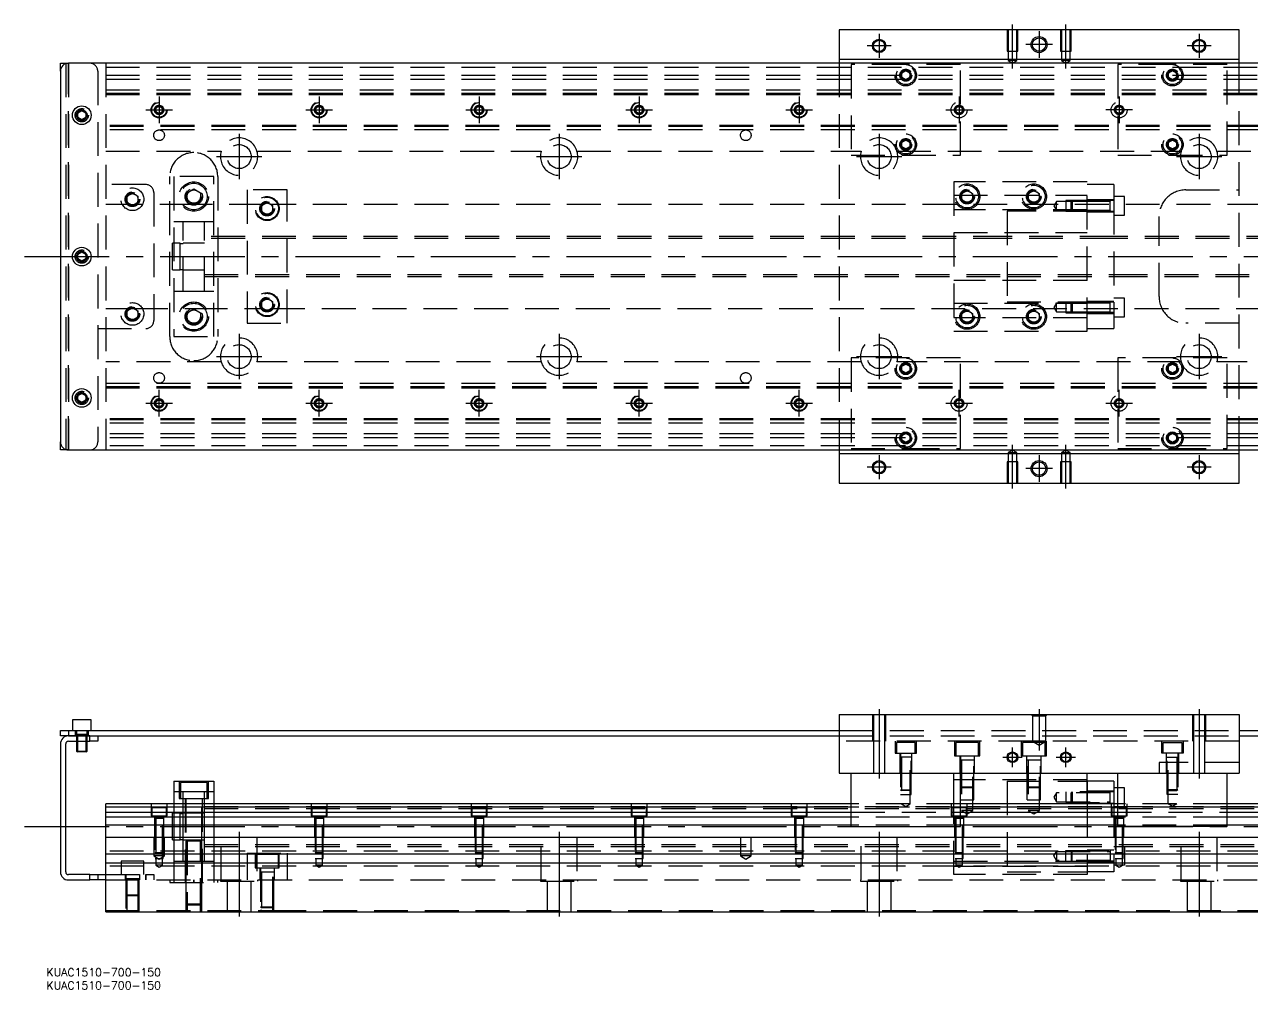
# Model space of a CAD drawing. Extents: x -13 to 921, y -275 to 87.
# Drawn here: x -13.4 to 447, y -274.8 to 87 of the extents above; entities that cross this region are included whole.
import ezdxf

# ---------------------------------------------------------------- set-up
doc = ezdxf.new("R2010")
doc.units = 0
doc.linetypes.add('CENTER', pattern=[50.8, 31.75, -6.35, 6.35, -6.35])
doc.linetypes.add('DASHED', pattern=[19.05, 12.7, -6.35])
doc.layers.get('0').update_dxf_attribs({"linetype": 'CONTINUOUS'})
doc.layers.add('CENTER', color=1, linetype='CENTER')
doc.styles.get("Standard").update_dxf_attribs({"font": 'txt.shx', "height": 3, "bigfont": 'bigfont.shx'})

# ---------------------------------------------------------------- blocks, each defined once
blk = doc.blocks.new('*U2')
at = {"color": 7, "linetype": 'CONTINUOUS'}
blk.add_text('KUAC1510-700-150', height=3, dxfattribs=at).set_placement((-5.23, -269.84))
blk = doc.blocks.new('*U3')
at = {"color": 7, "linetype": 'CONTINUOUS'}
blk.add_text('KUAC1510-700-150', height=3, dxfattribs=at).set_placement((-5.23, -274.76))

msp = doc.modelspace()

# ---------------------------------------------------------------- linework, layer by layer
at = {"color": 7, "linetype": 'CONTINUOUS'}
for p, q in [((292, 85), (292, 74)), ((442, 85), (292, 85)), ((442, 74), (442, 85)), ((292, 74), (442, 74)), ((292, 74), (292, 72.5)), ((442, 72.5), (442, 74)), ((0, 69.5), (0, 72.5)), ((0, 72.5), (3, 72.5)), ((0, 69.5), (0, -69.5)), ((731, 72.5), (3, 72.5)), ((6.5, 53.866026), (8, 54.73205)), ((6.5, 52.133974), (6.5, 53.866026)), ((8, 51.26795), (6.5, 52.133974)), ((8, 54.73205), (9.5, 53.866026)), ((9.5, 52.133974), (8, 51.26795)), ((9.5, 53.866026), (9.5, 52.133974)), ((6.5, 0.866026), (8, 1.73205)), ((6.5, -0.866026), (6.5, 0.866026)), ((8, 1.73205), (9.5, 0.866026)), ((9.5, 0.866026), (9.5, -0.866026)), ((8, -1.73205), (6.5, -0.866026)), ((9.5, -0.866026), (8, -1.73205)), ((6.5, -52.133974), (8, -51.26795)), ((6.5, -53.866026), (6.5, -52.133974)), ((8, -54.73205), (6.5, -53.866026)), ((8, -51.26795), (9.5, -52.133974)), ((9.5, -53.866026), (8, -54.73205)), ((9.5, -52.133974), (9.5, -53.866026)), ((0, -72.5), (0, -69.5)), ((3, -72.5), (0, -72.5)), ((3, -72.5), (731, -72.5)), ((292, -72.5), (292, -74)), ((442, -74), (442, -72.5)), ((292, -74), (292, -85)), ((442, -74), (292, -74)), ((442, -85), (442, -74)), ((292, -85), (442, -85)), ((11.5, -173.72), (4.5, -173.72)), ((4.5, -173.72), (4.5, -177.72)), ((11.5, -177.72), (11.5, -173.72)), ((292, -171.72), (292, -193.72)), ((292, -171.72), (442, -171.72)), ((442, -171.72), (442, -193.72)), ((0, -179.72), (0, -177.72)), ((0, -177.72), (3, -177.72)), ((3, -177.72), (3, -179.72)), ((3, -177.72), (292, -177.72)), ((442, -177.72), (731, -177.72)), ((3, -179.72), (0, -179.72)), ((0, -182.72), (0, -230.72)), ((2, -230.72), (2, -182.72)), ((3, -179.72), (11, -179.72)), ((11, -179.72), (3, -179.72)), ((3, -181.72), (11, -181.72)), ((6, -181.72), (6, -185.37)), ((6.35, -181.72), (6.35, -185.72)), ((9.65, -185.72), (9.65, -181.72)), ((10, -185.37), (10, -181.72)), ((11, -179.72), (292, -179.72)), ((11, -181.72), (11, -179.72)), ((14, -181.72), (11, -181.72)), ((14, -179.72), (14, -181.72)), ((442, -179.72), (723, -179.72)), ((6, -185.37), (10, -185.37)), ((6, -185.37), (6.35, -185.72)), ((9.65, -185.72), (6.35, -185.72)), ((9.65, -185.72), (10, -185.37)), ((42.5, -196.72), (42.5, -205.22)), ((42.5, -196.72), (57.5, -196.72)), ((57.5, -196.72), (57.5, -205.22)), ((292, -193.72), (442, -193.72)), ((296.5, -213.72), (296.5, -193.72)), ((337.5, -213.72), (337.5, -193.72)), ((385, -205.22), (385, -193.72)), ((395, -196.72), (385, -196.72)), ((385, -196.72), (385, -205.22)), ((395, -196.72), (395, -205.22)), ((396.5, -213.72), (396.5, -193.72)), ((437.5, -213.72), (437.5, -193.72)), ((396.5, -199.22), (395, -199.22)), ((296.5, -205.22), (17, -205.22)), ((17, -245.72), (17, -205.22)), ((296.5, -206.472272), (17, -206.472272)), ((396.5, -205.22), (337.5, -205.22)), ((396.5, -206.472272), (337.5, -206.472272)), ((717, -205.22), (437.5, -205.22)), ((717, -206.472272), (437.5, -206.472272)), ((17, -208.24668), (296.5, -208.24668)), ((296.5, -210.143076), (17, -210.143076)), ((337.5, -208.24668), (396.5, -208.24668)), ((396.5, -210.143076), (337.5, -210.143076)), ((437.5, -208.24668), (717, -208.24668)), ((717, -210.143076), (437.5, -210.143076)), ((296.5, -213.197372), (17, -213.197372)), ((296.5, -213.72), (337.5, -213.72)), ((396.5, -213.197372), (337.5, -213.197372)), ((437.5, -213.72), (396.5, -213.72)), ((717, -213.197372), (437.5, -213.197372)), ((17, -217.72), (717, -217.72)), ((717, -224.02), (17, -224.02)), ((717, -227.42), (17, -227.42)), ((11, -231.72), (3, -231.72)), ((3, -233.72), (11, -233.72)), ((11, -233.72), (11, -231.72)), ((11, -231.72), (14, -231.72)), ((14, -233.72), (11, -233.72)), ((14, -231.72), (14, -233.72)), ((14, -231.72), (17, -231.72)), ((17, -233.72), (14, -233.72)), ((17, -245.72), (717, -245.72))]:
    msp.add_line(p, q, dxfattribs=at)
at = {"color": 3, "linetype": 'DASHED'}
for p, q in [((355.000006, 85), (355.000006, 77)), ((355.35, 85), (355.35, 77)), ((358.65, 77), (358.65, 85)), ((358.999994, 77), (358.999994, 85)), ((375.000006, 85), (375.000006, 77)), ((375.35, 85), (375.35, 77)), ((378.65, 77), (378.65, 85)), ((378.999994, 77), (378.999994, 85)), ((355.000006, 77), (358.999994, 77)), ((355.35, 77), (355.35, 73.5)), ((358.65, 73.5), (358.65, 77)), ((375.000006, 77), (378.999994, 77)), ((375.35, 77), (375.35, 73.5)), ((378.65, 73.5), (378.65, 77)), ((2, 72.5), (2, -72.5)), ((3, 72.5), (3, -72.5)), ((3, -72.5), (3, 72.5)), ((3, 72.5), (3, -72.5)), ((3, -72.5), (3, 72.5)), ((14, 69.5), (14, -69.5)), ((17, 72.5), (17, -72.5)), ((17, 71), (717, 71)), ((292, 72.5), (292, -72.5)), ((296.5, 72), (296.5, 38)), ((317, 72), (296.5, 72)), ((315.5, 68.866026), (317, 69.73205)), ((337.5, 72), (317, 72)), ((317, 69.73205), (318.5, 68.866026)), ((337.5, 38), (337.5, 72)), ((358.65, 73.5), (355.35, 73.5)), ((355.35, 73.5), (357, 72.547372)), ((357, 72.547372), (358.65, 73.5)), ((378.65, 73.5), (375.35, 73.5)), ((375.35, 73.5), (377, 72.547372)), ((377, 72.547372), (378.65, 73.5)), ((417, 72), (396.5, 72)), ((396.5, 72), (396.5, 38)), ((415.5, 68.866026), (417, 69.73205)), ((437.5, 72), (417, 72)), ((417, 69.73205), (418.5, 68.866026)), ((437.5, 38), (437.5, 72)), ((442, -72.5), (442, 72.5)), ((17, 68), (717, 68)), ((17, 66.5), (717, 66.5)), ((315, 68), (315.023172, 68.30356)), ((315.5, 67.133974), (315.5, 68.866026)), ((317, 66.26795), (315.5, 67.133974)), ((318.5, 67.133974), (317, 66.26795)), ((318.5, 68.866026), (318.5, 67.133974)), ((415.5, 67.133974), (415.5, 68.866026)), ((417, 66.26795), (415.5, 67.133974)), ((418.5, 67.133974), (417, 66.26795)), ((418.5, 68.866026), (418.5, 67.133974)), ((418.973226, 68.326156), (419, 68)), ((17, 62.5), (717, 62.5)), ((17, 61.247728), (717, 61.247728)), ((17, 61.1147), (717, 61.1147)), ((17, 61.1), (717, 61.1)), ((17, 60.8), (717, 60.8)), ((35.75, 55.721688), (37, 56.443376)), ((35.75, 54.278312), (35.75, 55.721688)), ((37, 56.443376), (38.25, 55.721688)), ((38.25, 55.721688), (38.25, 54.278312)), ((95.75, 55.721688), (97, 56.443376)), ((95.75, 54.278312), (95.75, 55.721688)), ((97, 56.443376), (98.25, 55.721688)), ((98.25, 55.721688), (98.25, 54.278312)), ((155.75, 55.721688), (157, 56.443376)), ((155.75, 54.278312), (155.75, 55.721688)), ((157, 56.443376), (158.25, 55.721688)), ((158.25, 55.721688), (158.25, 54.278312)), ((158.477374, 55.25955), (158.5, 55)), ((215.75, 55.721688), (217, 56.443376)), ((215.75, 54.278312), (215.75, 55.721688)), ((217, 56.443376), (218.25, 55.721688)), ((218.25, 55.721688), (218.25, 54.278312)), ((218.477374, 55.25955), (218.5, 55)), ((275.75, 55.721688), (277, 56.443376)), ((275.75, 54.278312), (275.75, 55.721688)), ((277, 56.443376), (278.25, 55.721688)), ((278.25, 55.721688), (278.25, 54.278312)), ((278.477374, 55.25955), (278.5, 55)), ((9.973226, 53.326156), (10, 53)), ((35.5, 55), (35.52041, 55.24661)), ((37, 53.556624), (35.75, 54.278312)), ((38.25, 54.278312), (37, 53.556624)), ((95.5, 55), (95.52041, 55.24661)), ((97, 53.556624), (95.75, 54.278312)), ((98.25, 54.278312), (97, 53.556624)), ((157, 53.556624), (155.75, 54.278312)), ((158.25, 54.278312), (157, 53.556624)), ((217, 53.556624), (215.75, 54.278312)), ((218.25, 54.278312), (217, 53.556624)), ((277, 53.556624), (275.75, 54.278312)), ((278.25, 54.278312), (277, 53.556624)), ((717, 49.2), (17, 49.2)), ((717, 48.9), (17, 48.9)), ((717, 48.8853), (17, 48.8853)), ((717, 48.752272), (17, 48.752272)), ((717, 47.5), (17, 47.5)), ((315.5, 42.866026), (317, 43.73205)), ((315.5, 41.133974), (315.5, 42.866026)), ((317, 43.73205), (318.5, 42.866026)), ((318.5, 42.866026), (318.5, 41.133974)), ((318.973226, 42.326156), (319, 42)), ((415.5, 42.866026), (417, 43.73205)), ((415.5, 41.133974), (415.5, 42.866026)), ((417, 43.73205), (418.5, 42.866026)), ((418.5, 42.866026), (418.5, 41.133974)), ((418.973226, 42.326156), (419, 42)), ((17, 39.5), (60.291796, 39.5)), ((73.708204, 39.5), (180.291796, 39.5)), ((193.708204, 39.5), (300.291796, 39.5)), ((296.5, 38), (337.5, 38)), ((313.708204, 39.5), (420.291796, 39.5)), ((317, 40.26795), (315.5, 41.133974)), ((318.5, 41.133974), (317, 40.26795)), ((396.5, 38), (437.5, 38)), ((417, 40.26795), (415.5, 41.133974)), ((418.5, 41.133974), (417, 40.26795)), ((433.708204, 39.5), (540.291796, 39.5)), ((41, -30), (41, 30)), ((57.5, 30), (42.5, 30)), ((42.5, 30), (42.5, -30)), ((57.5, -30), (57.5, 30)), ((59, 30), (59, -30)), ((335, 28), (335, -28)), ((385, 28), (335, 28)), ((385, -28), (385, 28)), ((32, 27), (14, 27)), ((25, 22.6547), (27, 23.809402)), ((27, 23.809402), (29, 22.6547)), ((35, 24), (35, -24)), ((47.5, 23.943376), (50, 25.386752)), ((47.5, 21.056624), (47.5, 23.943376)), ((50, 25.386752), (52.5, 23.943376)), ((52.5, 23.943376), (52.5, 21.056624)), ((70, 25), (70, -25)), ((85, 25), (70, 25)), ((85, -25), (85, 25)), ((338, 23.6547), (340, 24.809402)), ((338, 21.3453), (338, 23.6547)), ((340, 24.809402), (342, 23.6547)), ((342, 23.6547), (342, 21.3453)), ((363, 23.6547), (365, 24.809402)), ((363, 21.3453), (363, 23.6547)), ((365, 24.809402), (367, 23.6547)), ((367, 23.6547), (367, 21.3453)), ((395, 27), (385, 27)), ((395, 27), (395, 20.976176)), ((422, 25), (442, 25)), ((26.359688, 19.5), (17, 19.5)), ((24.5, 21.5), (24.534018, 21.911016)), ((25, 20.3453), (25, 22.6547)), ((27, 19.190598), (25, 20.3453)), ((29, 20.3453), (27, 19.190598)), ((50, 19.5), (27.640312, 19.5)), ((29, 22.6547), (29, 20.3453)), ((47, 22.5), (47.020026, 22.846056)), ((50, 19.613248), (47.5, 21.056624)), ((52.5, 21.056624), (50, 19.613248)), ((76.030306, 19.5), (50, 19.5)), ((75.5, 19.1547), (77.5, 20.309402)), ((75.5, 16.8453), (75.5, 19.1547)), ((77.5, 20.309402), (79.5, 19.1547)), ((717, 19.5), (78.969694, 19.5)), ((79.5, 19.1547), (79.5, 16.8453)), ((335, 23), (385, 23)), ((340, 20.190598), (338, 21.3453)), ((342, 21.3453), (340, 20.190598)), ((342.483582, 22.786038), (342.5, 22.5)), ((365, 20.190598), (363, 21.3453)), ((367, 21.3453), (365, 20.190598)), ((367.483582, 22.786038), (367.5, 22.5)), ((373.5, 20.702558), (372.547372, 19.052558)), ((372.547372, 19.052558), (373.5, 17.402558)), ((373.5, 17.402558), (373.5, 20.702558)), ((377, 20.702558), (373.5, 20.702558)), ((377, 21.052554), (377, 17.052564)), ((379.35, 21.052554), (377, 21.052554)), ((379, 20.702558), (377, 20.702558)), ((379.35, 21.052558), (379, 20.702558)), ((379, 17.402558), (379, 20.702558)), ((385, 20.702558), (379, 20.702558)), ((385, 20.702558), (379, 20.702558)), ((379.35, 21.052558), (379.35, 17.052558)), ((385, 21.052556), (379.35, 21.052558)), ((385, 21.052554), (379.35, 21.052554)), ((395, 21.302558), (385, 21.302558)), ((393.605, 21.052558), (385, 21.052556)), ((395, 20.976176), (385, 20.976176)), ((393.6, 20.702558), (385, 20.702558)), ((395, 21.052558), (393.595, 21.052558)), ((393.6, 17.052554), (393.6, 21.052564)), ((393.6, 17.052554), (393.6, 21.052564)), ((393.6, 20.702558), (393.6, 21.052564)), ((393.6, 20.836098), (393.6, 21.052558)), ((393.6, 21.052558), (393.6, 20.835892)), ((399, 22.552558), (395, 22.552558)), ((395, 20.976176), (395, -20.976176)), ((399, 15.552558), (399, 22.552558)), ((75, 18), (75.034018, 18.411016)), ((77.5, 15.690598), (75.5, 16.8453)), ((79.5, 16.8453), (77.5, 15.690598)), ((385, 17.5), (335, 17.5)), ((355, 17), (355, -17)), ((385, 17), (355, 17)), ((373.5, 17.402558), (377, 17.402558)), ((377, 17.402558), (379, 17.402558)), ((377, 17.052564), (379.35, 17.052564)), ((379, 17.402558), (385, 17.402558)), ((379, 17.402558), (379.35, 17.052558)), ((379, 17.402558), (385, 17.402558)), ((379.35, 17.052564), (385, 17.052564)), ((379.35, 17.052558), (385, 17.052562)), ((385, 17.402558), (393.6, 17.402558)), ((385, 17.052562), (393.605, 17.052558)), ((385, 16.802558), (395, 16.802558)), ((393.595, 17.052558), (395, 17.052558)), ((393.6, 17.052554), (393.6, 17.402558)), ((393.6, 17.269268), (393.6, 17.052558)), ((393.6, 17.052558), (393.6, 17.26902)), ((395, 15.552558), (399, 15.552558)), ((412, -15), (412, 15)), ((46, 13), (42.5, 13)), ((46, -13), (46, 13)), ((54, 13), (46, 13)), ((54, 13), (46, 13)), ((54, -13), (54, 13)), ((57.5, 13), (54, 13)), ((42, -5), (42, 5)), ((44.85, 5), (42, 5)), ((44.85, -5), (44.85, 5)), ((46, 4.8), (44.85, 4.8)), ((54, 5), (46, 5)), ((54, 5), (46, 5)), ((355, 7.5), (54, 7.5)), ((355, 6.75), (54, 6.75)), ((335, 9), (385, 9)), ((395, 7.5), (355, 7.5)), ((395, 7.499994), (355, 7.499994)), ((395, 6.75), (355, 6.75)), ((395, 6.75), (355, 6.75)), ((667.005, 7.5), (395, 7.5)), ((667, 6.75), (395, 6.75)), ((9.973226, 0.326156), (10, 0)), ((42, -5), (44.85, -5)), ((44.85, -4.8), (46, -4.8)), ((46, -5), (54, -5)), ((46, -5), (54, -5)), ((54, -6.75), (355, -6.75)), ((54, -7.5), (355, -7.5)), ((385, -9), (335, -9)), ((355, -6.75), (395, -6.75)), ((355, -6.75), (395, -6.75)), ((355, -7.499994), (395, -7.499994)), ((355, -7.5), (395, -7.5)), ((395, -6.75), (667, -6.75)), ((395, -7.5), (667.005, -7.5)), ((42.5, -13), (46, -13)), ((46, -13), (54, -13)), ((46, -13), (54, -13)), ((54, -13), (57.5, -13)), ((75.5, -16.8453), (77.5, -15.690598)), ((75.5, -19.1547), (75.5, -16.8453)), ((77.5, -15.690598), (79.5, -16.8453)), ((79.5, -16.8453), (79.5, -19.1547)), ((79.983582, -17.713962), (80, -18)), ((335, -17.5), (385, -17.5)), ((355, -17), (385, -17)), ((373.5, -17.402558), (372.547372, -19.052558)), ((373.5, -20.702558), (373.5, -17.402558)), ((377, -17.402558), (373.5, -17.402558)), ((377, -17.052564), (377, -21.052554)), ((379.35, -17.052564), (377, -17.052564)), ((379, -17.402558), (377, -17.402558)), ((379.35, -17.052558), (379, -17.402558)), ((379, -20.702558), (379, -17.402558)), ((385, -17.402558), (379, -17.402558)), ((385, -17.402558), (379, -17.402558)), ((379.35, -17.052558), (379.35, -21.052558)), ((385, -17.052562), (379.35, -17.052558)), ((385, -17.052564), (379.35, -17.052564)), ((395, -16.802558), (385, -16.802558)), ((393.605, -17.052558), (385, -17.052562)), ((393.6, -17.402558), (385, -17.402558)), ((395, -17.052558), (393.595, -17.052558)), ((393.6, -21.052564), (393.6, -17.052554)), ((393.6, -21.051878), (393.6, -17.052554)), ((393.6, -17.26902), (393.6, -17.052558)), ((393.6, -17.052558), (393.6, -17.269226)), ((399, -15.552558), (395, -15.552558)), ((399, -22.552558), (399, -15.552558)), ((17, -19.5), (26.359688, -19.5)), ((25, -20.3453), (27, -19.190598)), ((25, -22.6547), (25, -20.3453)), ((27, -23.809402), (25, -22.6547)), ((27, -19.190598), (29, -20.3453)), ((29, -22.6547), (27, -23.809402)), ((27.640312, -19.5), (50, -19.5)), ((29, -20.3453), (29, -22.6547)), ((29.483582, -21.213962), (29.5, -21.5)), ((47, -22.5), (47.020026, -22.153944)), ((47.5, -21.056624), (50, -19.613248)), ((47.5, -23.943376), (47.5, -21.056624)), ((50, -19.5), (76.030306, -19.5)), ((50, -19.613248), (52.5, -21.056624)), ((52.5, -21.056624), (52.5, -23.943376)), ((77.5, -20.309402), (75.5, -19.1547)), ((79.5, -19.1547), (77.5, -20.309402)), ((78.969694, -19.5), (717, -19.5)), ((385, -23), (335, -23)), ((338, -21.3453), (340, -20.190598)), ((338, -23.6547), (338, -21.3453)), ((340, -20.190598), (342, -21.3453)), ((342, -21.3453), (342, -23.6547)), ((342.483582, -22.213962), (342.5, -22.5)), ((362.5, -22.5), (362.518502, -22.196412)), ((363, -21.3453), (365, -20.190598)), ((363, -23.6547), (363, -21.3453)), ((365, -20.190598), (367, -21.3453)), ((367, -21.3453), (367, -23.6547)), ((372.547372, -19.052558), (373.5, -20.702558)), ((373.5, -20.702558), (377, -20.702558)), ((377, -20.702558), (379, -20.702558)), ((377, -21.052554), (379.35, -21.052554)), ((379, -20.702558), (385, -20.702558)), ((379, -20.702558), (379.35, -21.052558)), ((379, -20.702558), (385, -20.702558)), ((379.35, -21.052554), (385, -21.052554)), ((379.35, -21.052558), (385, -21.052556)), ((385, -20.702558), (393.6, -20.702558)), ((395, -20.976176), (385, -20.976176)), ((385, -21.052556), (393.605, -21.052558)), ((385, -21.302558), (395, -21.302558)), ((393.595, -21.052558), (395, -21.052558)), ((393.6, -20.83585), (393.6, -21.052558)), ((393.6, -21.052558), (393.6, -20.836098)), ((393.6, -21.052564), (393.6, -21.051878)), ((395, -20.976176), (395, -27)), ((395, -22.552558), (399, -22.552558)), ((14, -27), (32, -27)), ((50, -25.386752), (47.5, -23.943376)), ((52.5, -23.943376), (50, -25.386752)), ((70, -25), (85, -25)), ((340, -24.809402), (338, -23.6547)), ((342, -23.6547), (340, -24.809402)), ((365, -24.809402), (363, -23.6547)), ((367, -23.6547), (365, -24.809402)), ((385, -27), (395, -27)), ((442, -25), (422, -25)), ((42.5, -30), (57.5, -30)), ((335, -28), (385, -28)), ((60.291796, -39.5), (17, -39.5)), ((180.291796, -39.5), (73.708204, -39.5)), ((300.291796, -39.5), (193.708204, -39.5)), ((296.5, -38), (296.5, -72)), ((337.5, -38), (296.5, -38)), ((420.291796, -39.5), (313.708204, -39.5)), ((315.5, -41.133974), (317, -40.26795)), ((315.5, -42.866026), (315.5, -41.133974)), ((317, -40.26795), (318.5, -41.133974)), ((318.5, -41.133974), (318.5, -42.866026)), ((337.5, -72), (337.5, -38)), ((396.5, -38), (396.5, -72)), ((437.5, -38), (396.5, -38)), ((415.5, -41.133974), (417, -40.26795)), ((415.5, -42.866026), (415.5, -41.133974)), ((417, -40.26795), (418.5, -41.133974)), ((418.5, -41.133974), (418.5, -42.866026)), ((540.291796, -39.5), (433.708204, -39.5)), ((437.5, -72), (437.5, -38)), ((317, -43.73205), (315.5, -42.866026)), ((318.5, -42.866026), (317, -43.73205)), ((318.973226, -41.673844), (319, -42)), ((415, -42), (415.030168, -41.653934)), ((417, -43.73205), (415.5, -42.866026)), ((418.5, -42.866026), (417, -43.73205)), ((17, -47.5), (717, -47.5)), ((17, -48.752272), (717, -48.752272)), ((17, -48.8853), (717, -48.8853)), ((17, -48.9), (717, -48.9)), ((17, -49.2), (717, -49.2)), ((6, -53), (6.030168, -52.653934)), ((35.5, -55), (35.52041, -54.75339)), ((35.75, -54.278312), (37, -53.556624)), ((35.75, -55.721688), (35.75, -54.278312)), ((37, -53.556624), (38.25, -54.278312)), ((38.25, -54.278312), (38.25, -55.721688)), ((95.75, -54.278312), (97, -53.556624)), ((95.75, -55.721688), (95.75, -54.278312)), ((97, -53.556624), (98.25, -54.278312)), ((98.25, -54.278312), (98.25, -55.721688)), ((98.477374, -54.74045), (98.5, -55)), ((155.5, -55), (155.52041, -54.75339)), ((155.75, -54.278312), (157, -53.556624)), ((155.75, -55.721688), (155.75, -54.278312)), ((157, -53.556624), (158.25, -54.278312)), ((158.25, -54.278312), (158.25, -55.721688)), ((215.5, -55), (215.52041, -54.75339)), ((215.75, -54.278312), (217, -53.556624)), ((215.75, -55.721688), (215.75, -54.278312)), ((217, -53.556624), (218.25, -54.278312)), ((218.25, -54.278312), (218.25, -55.721688)), ((275.5, -55), (275.52041, -54.75339)), ((275.75, -54.278312), (277, -53.556624)), ((275.75, -55.721688), (275.75, -54.278312)), ((277, -53.556624), (278.25, -54.278312)), ((278.25, -54.278312), (278.25, -55.721688)), ((37, -56.443376), (35.75, -55.721688)), ((38.25, -55.721688), (37, -56.443376)), ((97, -56.443376), (95.75, -55.721688)), ((98.25, -55.721688), (97, -56.443376)), ((157, -56.443376), (155.75, -55.721688)), ((158.25, -55.721688), (157, -56.443376)), ((217, -56.443376), (215.75, -55.721688)), ((218.25, -55.721688), (217, -56.443376)), ((277, -56.443376), (275.75, -55.721688)), ((278.25, -55.721688), (277, -56.443376)), ((717, -60.8), (17, -60.8)), ((717, -61.1), (17, -61.1)), ((717, -61.1147), (17, -61.1147)), ((717, -61.247728), (17, -61.247728)), ((717, -62.5), (17, -62.5)), ((717, -66.5), (17, -66.5)), ((717, -68), (17, -68)), ((315, -68), (315.023172, -67.69644)), ((315.5, -67.133974), (317, -66.26795)), ((315.5, -68.866026), (315.5, -67.133974)), ((317, -69.73205), (315.5, -68.866026)), ((317, -66.26795), (318.5, -67.133974)), ((318.5, -68.866026), (317, -69.73205)), ((318.5, -67.133974), (318.5, -68.866026)), ((415.5, -67.133974), (417, -66.26795)), ((415.5, -68.866026), (415.5, -67.133974)), ((417, -69.73205), (415.5, -68.866026)), ((417, -66.26795), (418.5, -67.133974)), ((418.5, -68.866026), (417, -69.73205)), ((418.5, -67.133974), (418.5, -68.866026)), ((418.973226, -67.673844), (419, -68)), ((717, -71), (17, -71)), ((296.5, -72), (317, -72)), ((317, -72), (337.5, -72)), ((357, -72.547372), (355.35, -73.5)), ((355.35, -73.5), (357, -73.5)), ((355.35, -73.5), (355.35, -77)), ((358.65, -73.5), (357, -72.547372)), ((357, -73.5), (358.65, -73.5)), ((358.65, -77), (358.65, -73.5)), ((377, -72.547372), (375.35, -73.5)), ((375.35, -73.5), (377, -73.5)), ((375.35, -73.5), (375.35, -77)), ((378.65, -73.5), (377, -72.547372)), ((377, -73.5), (378.65, -73.5)), ((378.65, -77), (378.65, -73.5)), ((396.5, -72), (417, -72)), ((417, -72), (437.5, -72)), ((358.999994, -77), (355.000006, -77)), ((355.000006, -77), (355.000006, -85)), ((355.35, -77), (355.35, -85)), ((358.65, -85), (358.65, -77)), ((358.999994, -85), (358.999994, -77)), ((378.999994, -77), (375.000006, -77)), ((375.000006, -77), (375.000006, -85)), ((375.35, -77), (375.35, -85)), ((378.65, -85), (378.65, -77)), ((378.999994, -85), (378.999994, -77)), ((304.500006, -171.72), (304.500006, -181.72)), ((304.9, -171.72), (304.9, -181.72)), ((309.1, -181.72), (309.1, -171.72)), ((309.499994, -181.72), (309.499994, -171.72)), ((364.5, -172.22), (364, -171.72)), ((364.5, -172.22), (364.5, -181.72)), ((364.5, -172.22), (369.5, -172.22)), ((369.5, -172.22), (370, -171.72)), ((369.5, -181.72), (369.5, -172.22)), ((424.500006, -171.72), (424.500006, -181.72)), ((424.9, -171.72), (424.9, -181.72)), ((429.1, -181.72), (429.1, -171.72)), ((429.499994, -181.72), (429.499994, -171.72)), ((5.5, -177.72), (5.5, -179.72)), ((10.000006, -179.12), (5.999994, -179.12)), ((6, -177.72), (6, -181.72)), ((6.35, -179.12), (6.35, -181.72)), ((9.65, -181.72), (9.65, -179.12)), ((10, -181.72), (10, -177.72)), ((10.5, -179.72), (10.5, -177.72)), ((292, -177.72), (442, -177.72)), ((292, -179.72), (442, -179.72)), ((364.5, -181.72), (292, -181.72)), ((304.9, -181.72), (304.9, -193.72)), ((309.1, -193.72), (309.1, -181.72)), ((313, -181.72), (313, -186.22)), ((320.5, -182.22), (313.5, -182.22)), ((313.5, -182.22), (313.5, -186.22)), ((320.5, -186.22), (320.5, -182.22)), ((321, -186.22), (321, -181.72)), ((335.25, -181.72), (335.25, -187.22)), ((344.25, -182.22), (335.75, -182.22)), ((335.75, -182.22), (335.75, -187.22)), ((344.25, -187.22), (344.25, -182.22)), ((344.75, -187.22), (344.75, -181.72)), ((360.25, -181.72), (360.25, -187.22)), ((369.25, -182.22), (360.75, -182.22)), ((360.75, -182.22), (360.75, -187.22)), ((369.5, -181.72), (364.5, -181.72)), ((364.5, -181.72), (367, -183.163376)), ((367, -183.163376), (369.5, -181.72)), ((369.25, -187.22), (369.25, -182.22)), ((442, -181.72), (369.5, -181.72)), ((369.75, -187.22), (369.75, -181.72)), ((413, -186.22), (413, -181.72)), ((413.5, -182.22), (420.5, -182.22)), ((413.5, -186.22), (413.5, -182.22)), ((420.5, -182.22), (420.5, -186.22)), ((421, -181.72), (421, -186.22)), ((424.9, -181.72), (424.9, -193.72)), ((429.1, -193.72), (429.1, -181.72)), ((313, -186.22), (321, -186.22)), ((314.75, -186.22), (314.75, -193.72)), ((314.999972, -186.22), (315.000006, -201.72)), ((319.25, -187.62), (314.999994, -187.62)), ((315.35, -187.62), (315.35, -205.22)), ((318.65, -205.22), (318.65, -187.62)), ((318.999994, -201.72), (319.000028, -186.22)), ((319.25, -193.72), (319.25, -186.22)), ((335.25, -187.22), (344.75, -187.22)), ((337.25, -187.22), (337.25, -193.72)), ((337.500006, -187.22), (337.500006, -203.72)), ((342.499994, -203.72), (342.499994, -187.22)), ((342.75, -193.72), (342.75, -187.22)), ((360.25, -187.22), (369.75, -187.22)), ((362.25, -187.22), (362.25, -193.72)), ((362.500006, -203.72), (362.500006, -187.22)), ((367.499994, -203.72), (367.499994, -187.22)), ((367.75, -193.72), (367.75, -187.22)), ((421, -186.22), (413, -186.22)), ((414.75, -193.72), (414.75, -186.22)), ((414.75, -187.62), (419.000006, -187.62)), ((415.000006, -201.72), (414.999972, -186.22)), ((415.35, -205.22), (415.35, -187.62)), ((418.65, -187.62), (418.65, -205.22)), ((419.000028, -186.22), (418.999994, -201.72)), ((419.25, -186.22), (419.25, -193.72)), ((342.500006, -188.82), (337.499994, -188.82)), ((337.9, -188.82), (337.9, -207.72)), ((342.1, -207.72), (342.1, -188.82)), ((367.500006, -188.82), (362.499994, -188.82)), ((362.9, -188.82), (362.9, -207.72)), ((367.1, -207.72), (367.1, -188.82)), ((412, -189.72), (412, -193.72)), ((442, -189.72), (412, -189.72)), ((44.5, -196.72), (44.5, -203.22)), ((55, -197.22), (45, -197.22)), ((45, -197.22), (45, -203.22)), ((55, -203.22), (55, -197.22)), ((55.5, -203.22), (55.5, -196.72)), ((335, -205.22), (335, -193.72)), ((385, -196.22), (335, -196.22)), ((355, -196.72), (355, -230.72)), ((355, -196.72), (385, -196.72)), ((46, -200.72), (42.5, -200.72)), ((46, -203.22), (46, -200.72)), ((54, -200.72), (46, -200.72)), ((54, -203.22), (54, -200.72)), ((57.5, -200.72), (54, -200.72)), ((315, -199.87), (319, -199.87)), ((315, -199.87), (315.35, -200.22)), ((315.000006, -201.72), (318.999994, -201.72)), ((318.65, -200.22), (315.35, -200.22)), ((318.65, -200.22), (319, -199.87)), ((337.5, -198.82), (340, -198.82)), ((337.5, -198.82), (337.9, -199.22)), ((340, -199.22), (337.9, -199.22)), ((340, -198.82), (340.35, -198.82)), ((340.35, -199.22), (340, -199.22)), ((340.35, -198.82), (342.5, -198.82)), ((342.1, -199.22), (340.35, -199.22)), ((342.1, -199.22), (342.5, -198.82)), ((362.5, -198.82), (367.5, -198.82)), ((362.5, -198.82), (362.9, -199.22)), ((367.1, -199.22), (362.9, -199.22)), ((367.1, -199.22), (367.5, -198.82)), ((373.5, -201.07), (372.547372, -202.72)), ((373.5, -204.37), (373.5, -201.07)), ((393.6, -201.07), (373.5, -201.07)), ((395, -200.719975), (377, -200.720006)), ((377, -200.720006), (377, -204.719994)), ((379.35, -200.72), (379, -201.07)), ((379, -204.37), (379, -201.07)), ((379.35, -200.72), (379.35, -204.72)), ((395, -200.47), (385, -200.47)), ((393.6, -204.720006), (393.6, -200.719994)), ((399, -199.22), (396.5, -199.22)), ((399, -205.22), (399, -199.22)), ((419, -199.87), (415, -199.87)), ((415.35, -200.22), (415, -199.87)), ((418.999994, -201.72), (415.000006, -201.72)), ((415.35, -200.22), (418.65, -200.22)), ((419, -199.87), (418.65, -200.22)), ((34, -205.22), (34, -209.72)), ((39.75, -206.72), (34.25, -206.72)), ((34.25, -206.72), (34.25, -209.72)), ((39.75, -209.72), (39.75, -206.72)), ((40, -209.72), (40, -205.22)), ((42.5, -205.22), (42.5, -217.72)), ((44.5, -203.22), (55.5, -203.22)), ((46, -213.72), (46, -203.22)), ((46.75, -203.22), (46.75, -234.72)), ((47, -203.22), (47, -219.225)), ((53, -219.225), (53, -203.22)), ((53.25, -234.72), (53.25, -203.22)), ((54, -205.22), (54, -203.22)), ((54, -213.72), (54, -205.22)), ((54, -206.22), (667, -206.22)), ((54, -206.97), (667, -206.97)), ((57.5, -205.22), (57.5, -217.72)), ((94, -205.22), (94, -209.72)), ((99.75, -206.72), (94.25, -206.72)), ((94.25, -206.72), (94.25, -209.72)), ((99.75, -209.72), (99.75, -206.72)), ((100, -209.72), (100, -205.22)), ((154, -205.22), (154, -209.72)), ((159.75, -206.72), (154.25, -206.72)), ((154.25, -206.72), (154.25, -209.72)), ((159.75, -209.72), (159.75, -206.72)), ((160, -209.72), (160, -205.22)), ((214, -205.22), (214, -209.72)), ((219.75, -206.72), (214.25, -206.72)), ((214.25, -206.72), (214.25, -209.72)), ((219.75, -209.72), (219.75, -206.72)), ((220, -209.72), (220, -205.22)), ((274, -205.22), (274, -209.72)), ((279.75, -206.72), (274.25, -206.72)), ((274.25, -206.72), (274.25, -209.72)), ((279.75, -209.72), (279.75, -206.72)), ((280, -209.72), (280, -205.22)), ((337.5, -205.22), (296.5, -205.22)), ((337.5, -206.472272), (296.5, -206.472272)), ((318.65, -205.22), (315.35, -205.22)), ((315.35, -205.22), (317, -206.172628)), ((317, -206.172628), (318.65, -205.22)), ((334, -205.22), (334, -209.72)), ((339.75, -206.72), (334.25, -206.72)), ((334.25, -206.72), (334.25, -209.72)), ((335, -231.72), (335, -205.22)), ((337.500006, -203.72), (342.499994, -203.72)), ((339.75, -209.72), (339.75, -206.72)), ((340, -209.72), (340, -205.22)), ((362.500006, -203.72), (367.499994, -203.72)), ((372.547372, -202.72), (373.5, -204.37)), ((373.5, -204.37), (393.6, -204.37)), ((377, -204.719994), (395, -204.720025)), ((379, -204.37), (379.35, -204.72)), ((385, -204.97), (395, -204.97)), ((385, -205.22), (385, -230.72)), ((385, -205.22), (385, -231.72)), ((394, -205.22), (394, -209.72)), ((399.75, -206.72), (394.25, -206.72)), ((394.25, -206.72), (394.25, -209.72)), ((395, -205.22), (395, -230.72)), ((395, -206.22), (399, -206.22)), ((437.5, -205.22), (396.5, -205.22)), ((437.5, -206.472272), (396.5, -206.472272)), ((399, -206.22), (399, -205.22)), ((399.75, -209.72), (399.75, -206.72)), ((400, -209.72), (400, -205.22)), ((415.35, -205.22), (418.65, -205.22)), ((417, -206.172628), (415.35, -205.22)), ((418.65, -205.22), (417, -206.172628)), ((34, -209.72), (40, -209.72)), ((35.25, -209.72), (35.25, -217.72)), ((38.500006, -210.72), (35.499994, -210.72)), ((35.500006, -209.72), (35.500006, -225.72)), ((35.75, -210.72), (35.75, -225.72)), ((38.25, -225.72), (38.25, -210.72)), ((38.499994, -225.72), (38.499994, -209.72)), ((38.75, -217.72), (38.75, -209.72)), ((42, -213.72), (42, -208.72)), ((42.5, -208.72), (42, -208.72)), ((44.85, -208.72), (42.5, -208.72)), ((44.85, -213.72), (44.85, -208.72)), ((46, -208.92), (44.85, -208.92)), ((54, -208.72), (46, -208.72)), ((94, -209.72), (100, -209.72)), ((95.25, -209.72), (95.25, -217.72)), ((98.500006, -210.72), (95.499994, -210.72)), ((95.500006, -209.72), (95.500006, -225.72)), ((95.75, -210.72), (95.75, -225.72)), ((98.25, -225.72), (98.25, -210.72)), ((98.499994, -225.72), (98.499994, -209.72)), ((98.75, -217.72), (98.75, -209.72)), ((154, -209.72), (160, -209.72)), ((155.25, -209.72), (155.25, -217.72)), ((158.500006, -210.72), (155.499994, -210.72)), ((155.500006, -209.72), (155.500006, -225.72)), ((155.75, -210.72), (155.75, -225.72)), ((158.25, -225.72), (158.25, -210.72)), ((158.499994, -225.72), (158.499994, -209.72)), ((158.75, -217.72), (158.75, -209.72)), ((214, -209.72), (220, -209.72)), ((215.25, -209.72), (215.25, -217.72)), ((218.500006, -210.72), (215.499994, -210.72)), ((215.500006, -209.72), (215.500006, -225.72)), ((215.75, -210.72), (215.75, -225.72)), ((218.25, -225.72), (218.25, -210.72)), ((218.499994, -225.72), (218.499994, -209.72)), ((218.75, -217.72), (218.75, -209.72)), ((274, -209.72), (280, -209.72)), ((275.25, -209.72), (275.25, -217.72)), ((278.500006, -210.72), (275.499994, -210.72)), ((275.500006, -209.72), (275.500006, -225.72)), ((275.75, -210.72), (275.75, -225.72)), ((278.25, -225.72), (278.25, -210.72)), ((278.499994, -225.72), (278.499994, -209.72)), ((278.75, -217.72), (278.75, -209.72)), ((296.5, -208.24668), (337.5, -208.24668)), ((337.5, -210.143076), (296.5, -210.143076)), ((334, -209.72), (340, -209.72)), ((335.25, -209.72), (335.25, -217.72)), ((338.500006, -210.72), (335.499994, -210.72)), ((335.500006, -209.72), (335.500006, -225.72)), ((335.75, -210.72), (335.75, -225.72)), ((342.1, -207.72), (337.9, -207.72)), ((337.9, -207.72), (340, -208.932436)), ((338.25, -225.72), (338.25, -210.72)), ((338.499994, -225.72), (338.499994, -209.72)), ((338.75, -217.72), (338.75, -209.72)), ((340, -208.932436), (342.1, -207.72)), ((367.1, -207.72), (362.9, -207.72)), ((362.9, -207.72), (365, -208.932436)), ((365, -208.932436), (367.1, -207.72)), ((394, -209.72), (400, -209.72)), ((395.25, -209.72), (395.25, -217.72)), ((398.500006, -210.72), (395.499994, -210.72)), ((395.500006, -209.72), (395.500006, -225.72)), ((395.75, -210.72), (395.75, -225.72)), ((396.5, -208.24668), (437.5, -208.24668)), ((437.5, -210.143076), (396.5, -210.143076)), ((398.25, -225.72), (398.25, -210.72)), ((398.499994, -225.72), (398.499994, -209.72)), ((398.75, -217.72), (398.75, -209.72)), ((42, -217.72), (42, -213.72)), ((44.85, -218.72), (44.85, -213.72)), ((46, -226.72), (46, -213.72)), ((54, -217.72), (54, -213.72)), ((337.5, -213.197372), (296.5, -213.197372)), ((437.5, -213.197372), (396.5, -213.197372)), ((35, -217.72), (35, -224.72)), ((39, -224.72), (39, -217.72)), ((42, -218.72), (42, -217.72)), ((42, -218.72), (42.5, -218.72)), ((42.5, -217.72), (42.5, -224.02)), ((42.5, -218.72), (44.85, -218.72)), ((44.85, -218.52), (46, -218.52)), ((46, -218.72), (54, -218.72)), ((53.000006, -219.22), (46.999994, -219.22)), ((47, -219.215), (47, -227.42)), ((47.5, -219.22), (47.5, -245.72)), ((52.5, -245.72), (52.5, -219.22)), ((53, -227.42), (53, -219.215)), ((54, -224.02), (54, -217.72)), ((54, -220.47), (667, -220.47)), ((57.5, -217.72), (57.5, -224.02)), ((60.291796, -233.72), (60.291796, -217.72)), ((73.708204, -217.72), (73.708204, -233.72)), ((180.291796, -233.72), (180.291796, -217.72)), ((193.708204, -217.72), (193.708204, -233.72)), ((255, -217.72), (255, -224.72)), ((259, -224.72), (259, -217.72)), ((300.291796, -233.72), (300.291796, -217.72)), ((313.708204, -217.72), (313.708204, -233.72)), ((420.291796, -233.72), (420.291796, -217.72)), ((433.708204, -217.72), (433.708204, -233.72)), ((717, -222.87), (17, -222.87)), ((39, -224.72), (35, -224.72)), ((35, -224.72), (37, -225.8747)), ((35.5, -223.47), (38.5, -223.47)), ((35.5, -223.47), (35.75, -223.72)), ((38.25, -223.72), (35.75, -223.72)), ((37, -225.8747), (39, -224.72)), ((38.25, -223.72), (38.5, -223.47)), ((42.5, -224.02), (42.5, -227.42)), ((54, -221.22), (667, -221.22)), ((54, -226.72), (54, -224.02)), ((57.5, -224.02), (57.5, -227.42)), ((70, -223.72), (85, -223.72)), ((70, -223.72), (70, -224.02)), ((70, -224.02), (70, -233.72)), ((73, -223.72), (73, -229.22)), ((81.75, -224.22), (73.25, -224.22)), ((73.25, -224.22), (73.25, -227.42)), ((81.75, -227.42), (81.75, -224.22)), ((82, -229.22), (82, -223.72)), ((85, -223.72), (85, -224.02)), ((85, -224.02), (85, -233.72)), ((95.5, -223.47), (98.5, -223.47)), ((95.5, -223.47), (95.75, -223.72)), ((98.25, -223.72), (95.75, -223.72)), ((98.25, -223.72), (98.5, -223.47)), ((155.5, -223.47), (158.5, -223.47)), ((155.5, -223.47), (155.75, -223.72)), ((158.25, -223.72), (155.75, -223.72)), ((158.25, -223.72), (158.5, -223.47)), ((215.5, -223.47), (218.5, -223.47)), ((215.5, -223.47), (215.75, -223.72)), ((218.25, -223.72), (215.75, -223.72)), ((218.25, -223.72), (218.5, -223.47)), ((259, -224.72), (255, -224.72)), ((255, -224.72), (257, -225.8747)), ((257, -225.8747), (259, -224.72)), ((275.5, -223.47), (278.5, -223.47)), ((275.5, -223.47), (275.75, -223.72)), ((278.25, -223.72), (275.75, -223.72)), ((278.25, -223.72), (278.5, -223.47)), ((335.5, -223.47), (338.5, -223.47)), ((335.5, -223.47), (335.75, -223.72)), ((338.25, -223.72), (335.75, -223.72)), ((338.25, -223.72), (338.5, -223.47)), ((372.547372, -224.72), (373.5, -223.07)), ((373.5, -226.37), (372.547372, -224.72)), ((373.5, -223.07), (373.5, -226.37)), ((373.5, -223.07), (393.6, -223.07)), ((377, -222.720006), (395, -222.719975)), ((377, -226.719994), (377, -222.720006)), ((379, -223.07), (379.35, -222.72)), ((379, -223.07), (379, -226.37)), ((379.35, -226.72), (379.35, -222.72)), ((385, -222.47), (395, -222.47)), ((393.6, -222.719994), (393.6, -226.720006)), ((395, -221.22), (399, -221.22)), ((395.5, -223.47), (398.5, -223.47)), ((395.5, -223.47), (395.75, -223.72)), ((398.25, -223.72), (395.75, -223.72)), ((398.25, -223.72), (398.5, -223.47)), ((399, -221.22), (399, -222.22)), ((399, -222.22), (399, -228.22)), ((717, -228.57), (17, -228.57)), ((31.25, -226.72), (22.75, -226.72)), ((22.75, -226.72), (22.75, -231.72)), ((31.25, -231.72), (31.25, -226.72)), ((35.500006, -225.72), (38.499994, -225.72)), ((35.75, -225.72), (35.75, -228.22)), ((38.25, -228.22), (35.75, -228.22)), ((35.75, -228.22), (37, -228.941688)), ((37, -228.941688), (38.25, -228.22)), ((38.25, -228.22), (38.25, -225.72)), ((42.5, -226.72), (46, -226.72)), ((42.5, -227.42), (42.5, -234.72)), ((46, -226.72), (47, -226.72)), ((47, -226.72), (47.5, -226.72)), ((47, -227.42), (47, -234.72)), ((47.5, -226.72), (52.5, -226.72)), ((52.5, -226.72), (53, -226.72)), ((53, -226.72), (54, -226.72)), ((53, -234.72), (53, -227.42)), ((54, -226.72), (57.5, -226.72)), ((57.5, -227.42), (57.5, -234.72)), ((73, -229.22), (82, -229.22)), ((73.25, -227.42), (73.25, -229.22)), ((74.75, -229.22), (74.75, -233.72)), ((75.000006, -229.22), (75.000006, -245.22)), ((79.999994, -245.22), (79.999994, -229.22)), ((80.25, -233.72), (80.25, -229.22)), ((81.75, -229.22), (81.75, -227.42)), ((95.500006, -225.72), (98.499994, -225.72)), ((95.75, -225.72), (95.75, -228.22)), ((98.25, -228.22), (95.75, -228.22)), ((95.75, -228.22), (97, -228.941688)), ((97, -228.941688), (98.25, -228.22)), ((98.25, -228.22), (98.25, -225.72)), ((155.500006, -225.72), (158.499994, -225.72)), ((155.75, -225.72), (155.75, -228.22)), ((158.25, -228.22), (155.75, -228.22)), ((155.75, -228.22), (157, -228.941688)), ((157, -228.941688), (158.25, -228.22)), ((158.25, -228.22), (158.25, -225.72)), ((215.500006, -225.72), (218.499994, -225.72)), ((215.75, -225.72), (215.75, -228.22)), ((218.25, -228.22), (215.75, -228.22)), ((215.75, -228.22), (217, -228.941688)), ((217, -228.941688), (218.25, -228.22)), ((218.25, -228.22), (218.25, -225.72)), ((275.500006, -225.72), (278.499994, -225.72)), ((275.75, -225.72), (275.75, -228.22)), ((278.25, -228.22), (275.75, -228.22)), ((275.75, -228.22), (277, -228.941688)), ((277, -228.941688), (278.25, -228.22)), ((278.25, -228.22), (278.25, -225.72)), ((335, -226.72), (385, -226.72)), ((385, -228.728332), (335, -228.728332)), ((335.500006, -225.72), (338.499994, -225.72)), ((335.75, -225.72), (335.75, -228.22)), ((338.25, -228.22), (335.75, -228.22)), ((335.75, -228.22), (337, -228.941688)), ((337, -228.941688), (338.25, -228.22)), ((338.25, -228.22), (338.25, -225.72)), ((393.6, -226.37), (373.5, -226.37)), ((395, -226.720025), (377, -226.719994)), ((379.35, -226.72), (379, -226.37)), ((395, -226.97), (385, -226.97)), ((399, -228.22), (395, -228.22)), ((395.500006, -225.72), (398.499994, -225.72)), ((395.75, -225.72), (395.75, -228.22)), ((398.25, -228.22), (395.75, -228.22)), ((395.75, -228.22), (397, -228.941688)), ((397, -228.941688), (398.25, -228.22)), ((398.25, -228.22), (398.25, -225.72)), ((17, -231.72), (32, -231.72)), ((17, -233.72), (717, -233.72)), ((24.25, -231.72), (24.25, -233.72)), ((29.500006, -233.32), (24.499994, -233.32)), ((24.499997, -231.72), (24.500006, -245.72)), ((24.9, -233.32), (24.9, -245.72)), ((29.1, -245.72), (29.1, -233.32)), ((29.499994, -245.72), (29.500003, -231.72)), ((29.75, -233.72), (29.75, -231.72)), ((32, -233.72), (32, -231.72)), ((32, -231.72), (35, -231.72)), ((32, -231.72), (32, -233.72)), ((35, -231.72), (35, -233.72)), ((41, -233.72), (41, -234.72)), ((41, -234.72), (59, -234.72)), ((47, -234.72), (47, -242.72)), ((47.000006, -234.72), (47.000006, -242.720006)), ((50, -233.72), (50, -234.72)), ((50, -234.72), (50, -233.72)), ((52.999994, -242.720006), (52.999994, -234.72)), ((53, -242.72), (53, -234.72)), ((59, -234.72), (59, -233.72)), ((60, -233.72), (60, -234.22)), ((60, -234.22), (74, -234.22)), ((62.5, -234.22), (62.5, -245.72)), ((71.5, -245.72), (71.5, -234.22)), ((74, -234.22), (74, -233.72)), ((80.000006, -230.82), (74.999994, -230.82)), ((75.4, -230.82), (75.4, -245.22)), ((79.6, -245.22), (79.6, -230.82)), ((180, -233.72), (180, -234.22)), ((180, -234.22), (194, -234.22)), ((182.5, -234.22), (182.5, -245.72)), ((191.5, -245.72), (191.5, -234.22)), ((194, -234.22), (194, -233.72)), ((300, -233.72), (300, -234.22)), ((300, -234.22), (314, -234.22)), ((302.5, -234.22), (302.5, -245.72)), ((311.5, -245.72), (311.5, -234.22)), ((314, -234.22), (314, -233.72)), ((385, -231.72), (335, -231.72)), ((355, -230.72), (385, -230.72)), ((395, -230.72), (385, -230.72)), ((420, -233.72), (420, -234.22)), ((420, -234.22), (434, -234.22)), ((422.5, -234.22), (422.5, -245.72)), ((431.5, -245.72), (431.5, -234.22)), ((434, -234.22), (434, -233.72)), ((24.5, -239.32), (29.5, -239.32)), ((24.5, -239.32), (24.9, -239.72)), ((29.1, -239.72), (29.5, -239.32)), ((29.1, -239.72), (24.9, -239.72)), ((47, -242.72), (53, -242.72)), ((47, -242.72), (47.5, -243.22)), ((47.000006, -242.720006), (47.000006, -245.72)), ((52.5, -243.22), (47.5, -243.22)), ((52.5, -243.22), (53, -242.72)), ((52.999994, -245.72), (52.999994, -242.720006)), ((75, -243.82), (80, -243.82)), ((75, -243.82), (75.4, -244.22)), ((79.6, -244.22), (80, -243.82)), ((17, -245.22), (75.500006, -245.22)), ((25.500008, -245.72), (25.500008, -245.22)), ((26.359688, -245.22), (26.359688, -245.72)), ((27.640312, -245.72), (27.640312, -245.22)), ((28.499992, -245.22), (28.499992, -245.72)), ((75.500006, -245.22), (75.000006, -245.22)), ((79.6, -244.22), (75.4, -244.22)), ((75.500006, -245.72), (75.500006, -245.22)), ((75.500006, -245.22), (76.030306, -245.22)), ((76.030306, -245.22), (78.969694, -245.22)), ((76.030306, -245.22), (76.030306, -245.72)), ((78.969694, -245.72), (78.969694, -245.22)), ((78.969694, -245.22), (79.499994, -245.22)), ((79.999994, -245.22), (79.499994, -245.22)), ((79.499994, -245.22), (79.499994, -245.72)), ((79.499994, -245.22), (717, -245.22))]:
    msp.add_line(p, q, dxfattribs=at)
at = {"color": 3, "linetype": 'CONTINUOUS'}
for centre, radius in [((307, 79), 2.5), ((427, 79), 2.5), ((307, -79), 2.5), ((427, -79), 2.5), ((357, -187.72), 2), ((377, -187.72), 2)]:
    msp.add_circle(centre, radius, dxfattribs=at)
at = {"color": 7, "linetype": 'CONTINUOUS'}
for centre, radius in [((307, 79), 2.1), ((367, 79.5), 3), ((367, 79.5), 2.5), ((427, 79), 2.1), ((8, 53), 3.5), ((8, 0), 3.5), ((8, -53), 3.5), ((307, -79), 2.1), ((367, -79.5), 3), ((367, -79.5), 2.5), ((427, -79), 2.1), ((357, -187.72), 1.65), ((377, -187.72), 1.65)]:
    msp.add_circle(centre, radius, dxfattribs=at)
at = {"color": 3, "linetype": 'DASHED'}
for centre, radius in [((317, 68), 4), ((317, 68), 3.5), ((317, 68), 2.25), ((317, 68), 2), ((417, 68), 4), ((417, 68), 3.5), ((417, 68), 2.25), ((417, 68), 2), ((8, 53), 2.5), ((37, 55), 3), ((37, 55), 2.75), ((37, 55), 1.75), ((37, 55), 1.5), ((37, 55), 1.25), ((97, 55), 3), ((97, 55), 2.75), ((97, 55), 1.75), ((97, 55), 1.5), ((97, 55), 1.25), ((157, 55), 3), ((157, 55), 2.75), ((157, 55), 1.75), ((157, 55), 1.5), ((157, 55), 1.25), ((217, 55), 3), ((217, 55), 2.75), ((217, 55), 1.75), ((217, 55), 1.5), ((217, 55), 1.25), ((277, 55), 3), ((277, 55), 2.75), ((277, 55), 1.75), ((277, 55), 1.5), ((277, 55), 1.25), ((337, 55), 3), ((337, 55), 1.75), ((337, 55), 1.5), ((337, 55), 1.25), ((397, 55), 3), ((397, 55), 1.75), ((397, 55), 1.5), ((397, 55), 1.25), ((8, 53), 2), ((37, 45.5), 2), ((257, 45.5), 2), ((67, 37.5), 4.5), ((187, 37.5), 4.5), ((307, 37.5), 4.5), ((317, 42), 4), ((317, 42), 3.5), ((317, 42), 2.25), ((317, 42), 2), ((317, 42), 1.65), ((417, 42), 4), ((417, 42), 3.5), ((417, 42), 2.25), ((417, 42), 2), ((417, 42), 1.65), ((427, 37.5), 4.5), ((50, 22.5), 5.5), ((27, 21.5), 4.25), ((27, 21.5), 2.75), ((27, 21.5), 2.5), ((27, 21.5), 2.1), ((50, 22.5), 5), ((50, 22.5), 3.25), ((50, 22.5), 3), ((50, 22.5), 2.5), ((340, 22.5), 4.75), ((340, 22.5), 4.25), ((340, 22.5), 2.75), ((340, 22.5), 2.5), ((340, 22.5), 2.1), ((365, 22.5), 4.75), ((365, 22.5), 4.25), ((365, 22.5), 2.75), ((365, 22.5), 2.5), ((365, 22.5), 2.1), ((77.5, 18), 4.5), ((77.5, 18), 4.25), ((77.5, 18), 2.75), ((77.5, 18), 2.5), ((77.5, 18), 2.1), ((8, 0), 2.5), ((8, 0), 2), ((77.5, -18), 4.5), ((77.5, -18), 4.25), ((27, -21.5), 4.25), ((50, -22.5), 5.5), ((50, -22.5), 5), ((77.5, -18), 2.75), ((77.5, -18), 2.5), ((77.5, -18), 2.1), ((340, -22.5), 4.75), ((340, -22.5), 4.25), ((365, -22.5), 4.75), ((365, -22.5), 4.25), ((27, -21.5), 2.75), ((27, -21.5), 2.5), ((27, -21.5), 2.1), ((50, -22.5), 3.25), ((50, -22.5), 3), ((50, -22.5), 2.5), ((340, -22.5), 2.75), ((340, -22.5), 2.5), ((340, -22.5), 2.1), ((365, -22.5), 2.75), ((365, -22.5), 2.5), ((365, -22.5), 2.1), ((67, -37.5), 4.5), ((187, -37.5), 4.5), ((307, -37.5), 4.5), ((427, -37.5), 4.5), ((317, -42), 4), ((317, -42), 3.5), ((317, -42), 2.25), ((317, -42), 2), ((317, -42), 1.65), ((417, -42), 4), ((417, -42), 3.5), ((417, -42), 2.25), ((417, -42), 2), ((417, -42), 1.65), ((37, -45.5), 2), ((257, -45.5), 2), ((8, -53), 2.5), ((8, -53), 2), ((37, -55), 3), ((37, -55), 2.75), ((37, -55), 1.75), ((37, -55), 1.5), ((37, -55), 1.25), ((97, -55), 3), ((97, -55), 2.75), ((97, -55), 1.75), ((97, -55), 1.5), ((97, -55), 1.25), ((157, -55), 3), ((157, -55), 2.75), ((157, -55), 1.75), ((157, -55), 1.5), ((157, -55), 1.25), ((217, -55), 3), ((217, -55), 2.75), ((217, -55), 1.75), ((217, -55), 1.5), ((217, -55), 1.25), ((277, -55), 3), ((277, -55), 2.75), ((277, -55), 1.75), ((277, -55), 1.5), ((277, -55), 1.25), ((337, -55), 3), ((337, -55), 1.75), ((337, -55), 1.5), ((337, -55), 1.25), ((397, -55), 3), ((397, -55), 1.75), ((397, -55), 1.5), ((397, -55), 1.25), ((317, -68), 4), ((417, -68), 4), ((317, -68), 3.5), ((317, -68), 2.25), ((317, -68), 2), ((417, -68), 3.5), ((417, -68), 2.25), ((417, -68), 2)]:
    msp.add_circle(centre, radius, dxfattribs=at)
at = {"color": 7, "linetype": 'CONTINUOUS'}
for centre, radius, start, end in [((3, 69.5), 3, 90, 180), ((8, 53), 1.65, 155.380023, 180), ((8, 53), 1.65, 180, 204.619977), ((8, 53), 1.65, 144.619977, 155.380023), ((8, 53), 1.65, 204.619977, 215.380023), ((8, 53), 1.65, 95.380023, 144.619977), ((8, 53), 1.65, 215.380023, 264.619977), ((8, 53), 1.65, 84.619977, 95.380023), ((8, 53), 1.65, 264.619977, 275.380023), ((8, 53), 1.65, 35.380023, 84.619977), ((8, 53), 1.65, 275.380023, 324.619977), ((8, 53), 1.65, 24.619977, 35.380023), ((8, 53), 1.65, 324.619977, 335.380023), ((8, 53), 1.65, 335.380023, 24.619977), ((8, 0), 1.65, 155.380023, 180), ((8, 0), 1.65, 180, 204.619977), ((8, 0), 1.65, 144.619977, 155.380023), ((8, 0), 1.65, 95.380023, 144.619977), ((8, 0), 1.65, 84.619977, 95.380023), ((8, 0), 1.65, 35.380023, 84.619977), ((8, 0), 1.65, 24.619977, 35.380023), ((8, 0), 1.65, 335.380023, 24.619977), ((8, 0), 1.65, 204.619977, 215.380023), ((8, 0), 1.65, 215.380023, 264.619977), ((8, 0), 1.65, 264.619977, 275.380023), ((8, 0), 1.65, 275.380023, 324.619977), ((8, 0), 1.65, 324.619977, 335.380023), ((8, -53), 1.65, 155.380023, 180), ((8, -53), 1.65, 180, 204.619977), ((8, -53), 1.65, 144.619977, 155.380023), ((8, -53), 1.65, 204.619977, 215.380023), ((8, -53), 1.65, 95.380023, 144.619977), ((8, -53), 1.65, 215.380023, 264.619977), ((8, -53), 1.65, 84.619977, 95.380023), ((8, -53), 1.65, 264.619977, 275.380023), ((8, -53), 1.65, 35.380023, 84.619977), ((8, -53), 1.65, 275.380023, 324.619977), ((8, -53), 1.65, 24.619977, 35.380023), ((8, -53), 1.65, 324.619977, 335.380023), ((8, -53), 1.65, 335.380023, 24.619977), ((3, -69.5), 3, 180, 270), ((3, -182.72), 3, 90, 180), ((3, -182.72), 1, 90, 180), ((3, -230.72), 3, 180, 270), ((3, -230.72), 1, 180, 270)]:
    msp.add_arc(centre, radius, start, end, dxfattribs=at)
at = {"color": 3, "linetype": 'DASHED'}
for centre, radius, start, end in [((11, 69.5), 3, 0, 90), ((317, 68), 1.65, 95.380023, 144.619977), ((317, 68), 1.65, 84.619977, 95.380023), ((317, 68), 1.65, 35.380023, 84.619977), ((417, 68), 1.65, 95.380023, 144.619977), ((417, 68), 1.65, 84.619977, 95.380023), ((417, 68), 1.65, 35.380023, 84.619977), ((317, 68), 1.65, 155.380023, 180), ((317, 68), 1.65, 180, 204.619977), ((317, 68), 1.65, 144.619977, 155.380023), ((317, 68), 1.65, 204.619977, 215.380023), ((317, 68), 1.65, 215.380023, 264.619977), ((317, 68), 1.65, 264.619977, 275.380023), ((317, 68), 1.65, 275.380023, 324.619977), ((317, 68), 1.65, 24.619977, 35.380023), ((317, 68), 1.65, 324.619977, 335.380023), ((317, 68), 1.65, 335.380023, 24.619977), ((417, 68), 1.65, 155.380023, 180), ((417, 68), 1.65, 180, 204.619977), ((417, 68), 1.65, 144.619977, 155.380023), ((417, 68), 1.65, 204.619977, 215.380023), ((417, 68), 1.65, 215.380023, 264.619977), ((417, 68), 1.65, 264.619977, 275.380023), ((417, 68), 1.65, 275.380023, 324.619977), ((417, 68), 1.65, 24.619977, 35.380023), ((417, 68), 1.65, 324.619977, 335.380023), ((417, 68), 1.65, 335.380023, 24.619977), ((67, 37.5), 7, 16.60155, 163.39845), ((187, 37.5), 7, 16.60155, 163.39845), ((307, 37.5), 7, 16.60155, 163.39845), ((427, 37.5), 7, 16.60155, 163.39845), ((50, 30), 9, 90, 180), ((50, 30), 9, 0, 90), ((67, 37.5), 7, 163.39845, 16.60155), ((187, 37.5), 7, 163.39845, 16.60155), ((307, 37.5), 7, 163.39845, 16.60155), ((427, 37.5), 7, 163.39845, 16.60155), ((32, 24), 3, 0, 90), ((422, 15), 10, 90, 180), ((422, -15), 10, 180, 270), ((32, -24), 3, 270, 0), ((50, -30), 9, 180, 270), ((50, -30), 9, 270, 0), ((67, -37.5), 7, 343.39845, 196.60155), ((187, -37.5), 7, 343.39845, 196.60155), ((307, -37.5), 7, 343.39845, 196.60155), ((427, -37.5), 7, 343.39845, 196.60155), ((67, -37.5), 7, 196.60155, 343.39845), ((187, -37.5), 7, 196.60155, 343.39845), ((307, -37.5), 7, 196.60155, 343.39845), ((427, -37.5), 7, 196.60155, 343.39845), ((317, -68), 1.65, 155.380023, 180), ((317, -68), 1.65, 180, 204.619977), ((317, -68), 1.65, 144.619977, 155.380023), ((317, -68), 1.65, 204.619977, 215.380023), ((317, -68), 1.65, 95.380023, 144.619977), ((317, -68), 1.65, 215.380023, 264.619977), ((317, -68), 1.65, 84.619977, 95.380023), ((317, -68), 1.65, 35.380023, 84.619977), ((317, -68), 1.65, 275.380023, 324.619977), ((317, -68), 1.65, 24.619977, 35.380023), ((317, -68), 1.65, 324.619977, 335.380023), ((317, -68), 1.65, 335.380023, 24.619977), ((417, -68), 1.65, 155.380023, 180), ((417, -68), 1.65, 180, 204.619977), ((417, -68), 1.65, 144.619977, 155.380023), ((417, -68), 1.65, 204.619977, 215.380023), ((417, -68), 1.65, 95.380023, 144.619977), ((417, -68), 1.65, 215.380023, 264.619977), ((417, -68), 1.65, 84.619977, 95.380023), ((417, -68), 1.65, 35.380023, 84.619977), ((417, -68), 1.65, 275.380023, 324.619977), ((417, -68), 1.65, 24.619977, 35.380023), ((417, -68), 1.65, 324.619977, 335.380023), ((417, -68), 1.65, 335.380023, 24.619977), ((11, -69.5), 3, 270, 0), ((317, -68), 1.65, 264.619977, 275.380023), ((417, -68), 1.65, 264.619977, 275.380023)]:
    msp.add_arc(centre, radius, start, end, dxfattribs=at)
at = {"layer": 'CENTER', "color": 1, "linetype": 'CENTER'}
for p, q in [((307, 83.5), (307, 74.5)), ((357, 70.547372), (357, 87)), ((367, 84.5), (367, 74.5)), ((377, 70.547372), (377, 87)), ((427, 83.5), (427, 74.5)), ((311.5, 79), (302.5, 79)), ((372, 79.5), (362, 79.5)), ((431.5, 79), (422.5, 79)), ((37, 60), (37, 50)), ((97, 60), (97, 50)), ((157, 60), (157, 50)), ((217, 60), (217, 50)), ((277, 60), (277, 50)), ((337, 60), (337, 50)), ((397, 60), (397, 50)), ((32, 55), (42, 55)), ((92, 55), (102, 55)), ((152, 55), (162, 55)), ((212, 55), (222, 55)), ((272, 55), (282, 55)), ((332, 55), (342, 55)), ((402, 55), (392, 55)), ((67, 46), (67, 29)), ((187, 46), (187, 29)), ((307, 46), (307, 29)), ((427, 46), (427, 29)), ((58.5, 37.5), (75.5, 37.5)), ((178.5, 37.5), (195.5, 37.5)), ((298.5, 37.5), (315.5, 37.5)), ((418.5, 37.5), (435.5, 37.5)), ((-13.447893, 0), (774.546148, 0)), ((67, -29), (67, -46)), ((187, -29), (187, -46)), ((307, -29), (307, -46)), ((427, -29), (427, -46)), ((58.5, -37.5), (75.5, -37.5)), ((178.5, -37.5), (195.5, -37.5)), ((298.5, -37.5), (315.5, -37.5)), ((418.5, -37.5), (435.5, -37.5)), ((37, -60), (37, -50)), ((97, -60), (97, -50)), ((157, -60), (157, -50)), ((217, -60), (217, -50)), ((277, -60), (277, -50)), ((337, -60), (337, -50)), ((397, -60), (397, -50)), ((32, -55), (42, -55)), ((92, -55), (102, -55)), ((152, -55), (162, -55)), ((212, -55), (222, -55)), ((272, -55), (282, -55)), ((332, -55), (342, -55)), ((392, -55), (402, -55)), ((357, -87), (357, -70.547372)), ((377, -87), (377, -70.547372)), ((307, -74.5), (307, -83.5)), ((367, -74.5), (367, -84.5)), ((427, -74.5), (427, -83.5)), ((311.5, -79), (302.5, -79)), ((372, -79.5), (362, -79.5)), ((431.5, -79), (422.5, -79)), ((307, -169.72), (307, -195.72)), ((367, -169.72), (367, -185.163376)), ((427, -169.72), (427, -195.72)), ((357, -191.37), (357, -184.07)), ((377, -191.37), (377, -184.07)), ((353.35, -187.72), (360.65, -187.72)), ((373.35, -187.72), (380.65, -187.72)), ((-13.447893, -213.72), (774.546148, -213.72)), ((67, -215.72), (67, -247.72)), ((187, -215.72), (187, -247.72)), ((307, -215.72), (307, -247.72)), ((427, -215.72), (427, -247.72))]:
    msp.add_line(p, q, dxfattribs=at)

# ---------------------------------------------------------------- block references
at = {"color": 7, "linetype": 'CONTINUOUS'}
for name in ['*U2', '*U3']:
    msp.add_blockref(name, (0, 0), dxfattribs=at)

doc.saveas('drawing.dxf')
